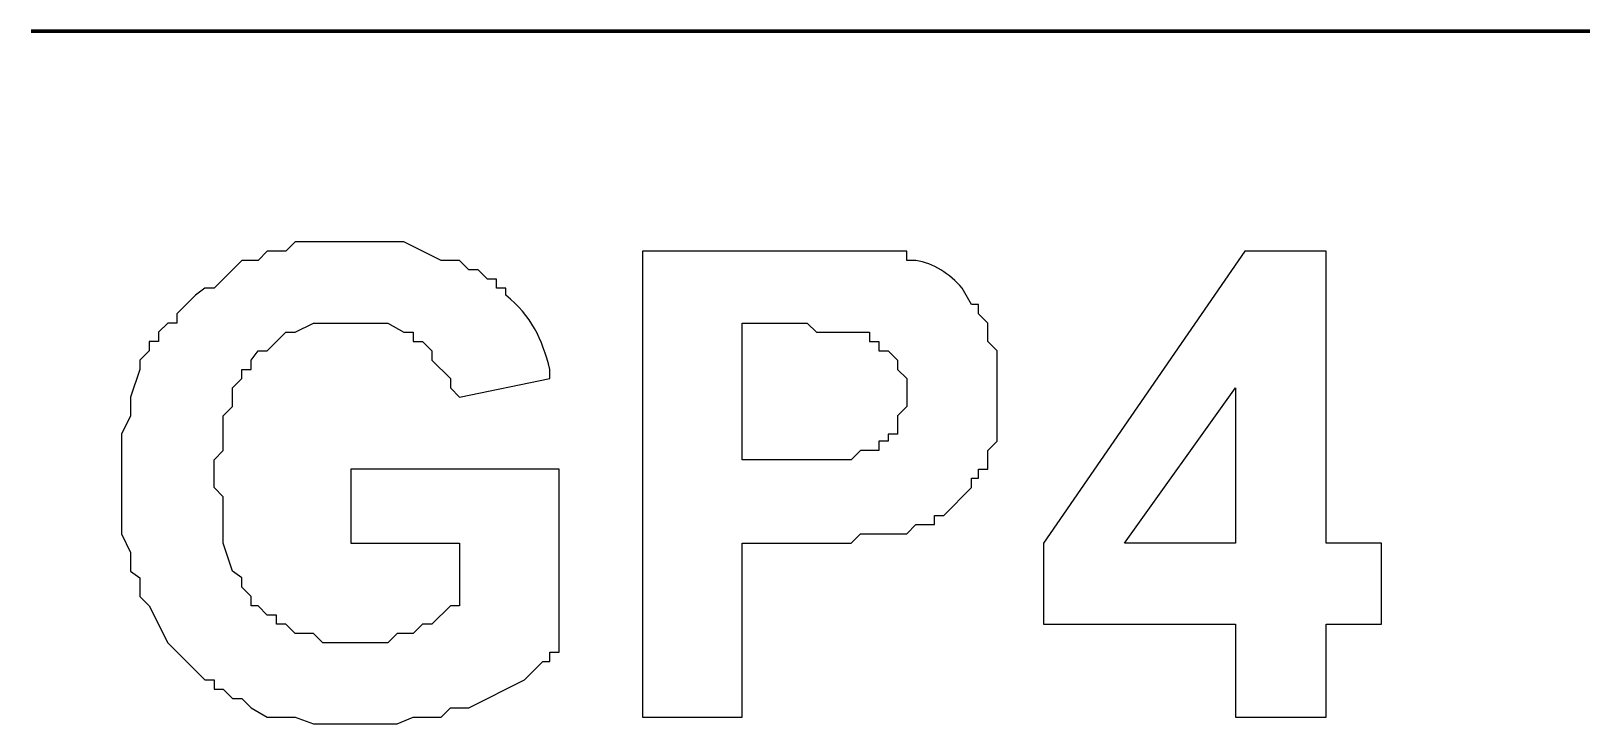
# Model space of a CAD drawing. Header units: millimetres. Extents: x -109 to -14.2, y -107.5 to -24.7.
# Drawn here: x -80.651 to -76.33, y -55.339 to -53.409 of the extents above; entities that cross this region are included whole.
import ezdxf

# ---------------------------------------------------------------- set-up
doc = ezdxf.new("R2010")
doc.units = ezdxf.units.MM
doc.header["$MEASUREMENT"] = 0
doc.layers.add('layer 1', color=7, linetype='Continuous')

msp = doc.modelspace()

# ---------------------------------------------------------------- linework, layer by layer
at = {"layer": 'layer 1', "color": 0, "lineweight": 80}
msp.add_open_spline([(-80.6507, -53.4092), (-80.6507, -53.4092), (-72.0095, -53.4092), (-72.0095, -53.4092)], degree=3, dxfattribs=at)
at = {"layer": 'layer 1', "color": 0}
for points, knots in [([(-79.7601, -54.8355), (-79.7601, -54.8355), (-79.7601, -54.6289), (-79.7601, -54.6289), (-79.7601, -54.6289), (-79.7601, -54.6289), (-79.1793, -54.6289), (-79.1793, -54.6289), (-79.1793, -54.6289), (-79.1793, -54.6289), (-79.1793, -55.1388), (-79.1793, -55.1388), (-79.1793, -55.1388), (-79.1793, -55.1388), (-79.2051, -55.1388), (-79.2051, -55.1388), (-79.2051, -55.1388), (-79.2051, -55.1388), (-79.2051, -55.1646), (-79.2051, -55.1646), (-79.2051, -55.1646), (-79.2051, -55.1646), (-79.2245, -55.1646), (-79.2245, -55.1646), (-79.2245, -55.1646), (-79.2245, -55.1646), (-79.2761, -55.2162), (-79.2761, -55.2162), (-79.2761, -55.2162), (-79.2761, -55.2162), (-79.431, -55.2937), (-79.431, -55.2937), (-79.431, -55.2937), (-79.431, -55.2937), (-79.4826, -55.2937), (-79.4826, -55.2937), (-79.4826, -55.2937), (-79.4826, -55.2937), (-79.5084, -55.3195), (-79.5084, -55.3195), (-79.5084, -55.3195), (-79.5084, -55.3195), (-79.5859, -55.3195), (-79.5859, -55.3195), (-79.5859, -55.3195), (-79.5859, -55.3195), (-79.6311, -55.3388), (-79.6311, -55.3388), (-79.6311, -55.3388), (-79.6311, -55.3388), (-79.8634, -55.3388), (-79.8634, -55.3388), (-79.8634, -55.3388), (-79.8634, -55.3388), (-79.915, -55.3195), (-79.915, -55.3195), (-79.915, -55.3195), (-79.915, -55.3195), (-79.9925, -55.3195), (-79.9925, -55.3195), (-79.9925, -55.3195), (-79.9925, -55.3195), (-80.0376, -55.2937), (-80.0376, -55.2937), (-80.0376, -55.2937), (-80.0376, -55.2937), (-80.0634, -55.2678), (-80.0634, -55.2678), (-80.0634, -55.2678), (-80.0634, -55.2678), (-80.0893, -55.2678), (-80.0893, -55.2678), (-80.0893, -55.2678), (-80.0893, -55.2678), (-80.1151, -55.242), (-80.1151, -55.242), (-80.1151, -55.242), (-80.1151, -55.242), (-80.1409, -55.242), (-80.1409, -55.242), (-80.1409, -55.242), (-80.1409, -55.242), (-80.1409, -55.2162), (-80.1409, -55.2162), (-80.1409, -55.2162), (-80.1409, -55.2162), (-80.1667, -55.2162), (-80.1667, -55.2162), (-80.1667, -55.2162), (-80.1667, -55.2162), (-80.27, -55.1129), (-80.27, -55.1129), (-80.27, -55.1129), (-80.27, -55.1129), (-80.3216, -55.0097), (-80.3216, -55.0097), (-80.3216, -55.0097), (-80.3216, -55.0097), (-80.3474, -54.9839), (-80.3474, -54.9839), (-80.3474, -54.9839), (-80.3474, -54.9839), (-80.3474, -54.9323), (-80.3474, -54.9323), (-80.3474, -54.9323), (-80.3474, -54.9323), (-80.3732, -54.9129), (-80.3732, -54.9129), (-80.3732, -54.9129), (-80.3732, -54.9129), (-80.3732, -54.8613), (-80.3732, -54.8613), (-80.3732, -54.8613), (-80.3732, -54.8613), (-80.399, -54.8096), (-80.399, -54.8096), (-80.399, -54.8096), (-80.399, -54.8096), (-80.399, -54.5321), (-80.399, -54.5321), (-80.399, -54.5321), (-80.399, -54.5321), (-80.3732, -54.4805), (-80.3732, -54.4805), (-80.3732, -54.4805), (-80.3732, -54.4805), (-80.3732, -54.4289), (-80.3732, -54.4289), (-80.3732, -54.4289), (-80.3732, -54.4289), (-80.3474, -54.3515), (-80.3474, -54.3515), (-80.3474, -54.3515), (-80.3474, -54.3515), (-80.3474, -54.3256), (-80.3474, -54.3256), (-80.3474, -54.3256), (-80.3474, -54.3256), (-80.3216, -54.2998), (-80.3216, -54.2998), (-80.3216, -54.2998), (-80.3216, -54.2998), (-80.3216, -54.274), (-80.3216, -54.274), (-80.3216, -54.274), (-80.3216, -54.274), (-80.2958, -54.274), (-80.2958, -54.274), (-80.2958, -54.274), (-80.2958, -54.274), (-80.2958, -54.2482), (-80.2958, -54.2482), (-80.2958, -54.2482), (-80.2958, -54.2482), (-80.27, -54.2224), (-80.27, -54.2224), (-80.27, -54.2224), (-80.27, -54.2224), (-80.2441, -54.2224), (-80.2441, -54.2224), (-80.2441, -54.2224), (-80.2441, -54.2224), (-80.2441, -54.1966), (-80.2441, -54.1966), (-80.2441, -54.1966), (-80.2441, -54.1966), (-80.1925, -54.1449), (-80.1925, -54.1449), (-80.1925, -54.1449), (-80.1925, -54.1449), (-80.1667, -54.1256), (-80.1667, -54.1256), (-80.1667, -54.1256), (-80.1667, -54.1256), (-80.1409, -54.1256), (-80.1409, -54.1256), (-80.1409, -54.1256), (-80.1409, -54.1256), (-80.0634, -54.0481), (-80.0634, -54.0481), (-80.0634, -54.0481), (-80.0634, -54.0481), (-80.0183, -54.0481), (-80.0183, -54.0481), (-80.0183, -54.0481), (-80.0183, -54.0481), (-79.9925, -54.0223), (-79.9925, -54.0223), (-79.9925, -54.0223), (-79.9925, -54.0223), (-79.9408, -54.0223), (-79.9408, -54.0223), (-79.9408, -54.0223), (-79.9408, -54.0223), (-79.915, -53.9965), (-79.915, -53.9965), (-79.915, -53.9965), (-79.915, -53.9965), (-79.6117, -53.9965), (-79.6117, -53.9965), (-79.6117, -53.9965), (-79.6117, -53.9965), (-79.5084, -54.0481), (-79.5084, -54.0481), (-79.5084, -54.0481), (-79.5084, -54.0481), (-79.4568, -54.0481), (-79.4568, -54.0481), (-79.4568, -54.0481), (-79.4568, -54.0481), (-79.431, -54.0739), (-79.431, -54.0739), (-79.431, -54.0739), (-79.431, -54.0739), (-79.4052, -54.0739), (-79.4052, -54.0739), (-79.4052, -54.0739), (-79.4052, -54.0739), (-79.3794, -54.0998), (-79.3794, -54.0998), (-79.3794, -54.0998), (-79.3794, -54.0998), (-79.3536, -54.0998), (-79.3536, -54.0998), (-79.3536, -54.0998), (-79.3536, -54.0998), (-79.3536, -54.1256), (-79.3536, -54.1256), (-79.3536, -54.1256), (-79.3536, -54.1256), (-79.3277, -54.1256), (-79.3277, -54.1256), (-79.3277, -54.1256), (-79.3277, -54.1256), (-79.3277, -54.1449), (-79.3277, -54.1449), (-79.3277, -54.1449), (-79.2564, -54.2021), (-79.2273, -54.2668), (-79.2051, -54.3515), (-79.2051, -54.3515), (-79.2051, -54.3515), (-79.2051, -54.3772), (-79.2051, -54.3772), (-79.2051, -54.3772), (-79.2051, -54.3772), (-79.4568, -54.4289), (-79.4568, -54.4289), (-79.4568, -54.4289), (-79.4568, -54.4289), (-79.4826, -54.4031), (-79.4826, -54.4031), (-79.4826, -54.4031), (-79.4826, -54.4031), (-79.4826, -54.3772), (-79.4826, -54.3772), (-79.4826, -54.3772), (-79.4826, -54.3772), (-79.5343, -54.3256), (-79.5343, -54.3256), (-79.5343, -54.3256), (-79.5343, -54.3256), (-79.5343, -54.2998), (-79.5343, -54.2998), (-79.5343, -54.2998), (-79.5343, -54.2998), (-79.5601, -54.274), (-79.5601, -54.274), (-79.5601, -54.274), (-79.5601, -54.274), (-79.5859, -54.274), (-79.5859, -54.274), (-79.5859, -54.274), (-79.5859, -54.274), (-79.5859, -54.2482), (-79.5859, -54.2482), (-79.5859, -54.2482), (-79.5859, -54.2482), (-79.6117, -54.2482), (-79.6117, -54.2482), (-79.6117, -54.2482), (-79.6117, -54.2482), (-79.6569, -54.2224), (-79.6569, -54.2224), (-79.6569, -54.2224), (-79.7085, -54.2224), (-79.7601, -54.2224), (-79.8118, -54.2224), (-79.8118, -54.2224), (-79.8118, -54.2224), (-79.8634, -54.2224), (-79.8634, -54.2224), (-79.8634, -54.2224), (-79.8634, -54.2224), (-79.915, -54.2482), (-79.915, -54.2482), (-79.915, -54.2482), (-79.915, -54.2482), (-79.9408, -54.2482), (-79.9408, -54.2482), (-79.9408, -54.2482), (-79.9408, -54.2482), (-79.9925, -54.2998), (-79.9925, -54.2998), (-79.9925, -54.2998), (-79.9925, -54.2998), (-80.0183, -54.2998), (-80.0183, -54.2998), (-80.0183, -54.2998), (-80.0183, -54.2998), (-80.0376, -54.3256), (-80.0376, -54.3256), (-80.0376, -54.3256), (-80.0376, -54.3256), (-80.0376, -54.3515), (-80.0376, -54.3515), (-80.0376, -54.3515), (-80.0376, -54.3515), (-80.0634, -54.3515), (-80.0634, -54.3515), (-80.0634, -54.3515), (-80.0634, -54.3515), (-80.0634, -54.3772), (-80.0634, -54.3772), (-80.0634, -54.3772), (-80.0634, -54.3772), (-80.0893, -54.4031), (-80.0893, -54.4031), (-80.0893, -54.4031), (-80.0893, -54.4031), (-80.0893, -54.4547), (-80.0893, -54.4547), (-80.0893, -54.4547), (-80.0893, -54.4547), (-80.1151, -54.4805), (-80.1151, -54.4805), (-80.1151, -54.4805), (-80.1151, -54.4805), (-80.1151, -54.5773), (-80.1151, -54.5773), (-80.1151, -54.5773), (-80.1151, -54.5773), (-80.1409, -54.6031), (-80.1409, -54.6031), (-80.1409, -54.6031), (-80.1409, -54.6031), (-80.1409, -54.6806), (-80.1409, -54.6806), (-80.1409, -54.6806), (-80.1409, -54.6806), (-80.1151, -54.7064), (-80.1151, -54.7064), (-80.1151, -54.7064), (-80.1151, -54.7064), (-80.1151, -54.8355), (-80.1151, -54.8355), (-80.1151, -54.8355), (-80.1151, -54.8355), (-80.0893, -54.9129), (-80.0893, -54.9129), (-80.0893, -54.9129), (-80.0893, -54.9129), (-80.0634, -54.9323), (-80.0634, -54.9323), (-80.0634, -54.9323), (-80.0634, -54.9323), (-80.0634, -54.9581), (-80.0634, -54.9581), (-80.0634, -54.9581), (-80.0634, -54.9581), (-80.0376, -54.9839), (-80.0376, -54.9839), (-80.0376, -54.9839), (-80.0376, -54.9839), (-80.0376, -55.0097), (-80.0376, -55.0097), (-80.0376, -55.0097), (-80.0376, -55.0097), (-80.0183, -55.0097), (-80.0183, -55.0097), (-80.0183, -55.0097), (-80.0183, -55.0097), (-79.9925, -55.0355), (-79.9925, -55.0355), (-79.9925, -55.0355), (-79.9925, -55.0355), (-79.9666, -55.0355), (-79.9666, -55.0355), (-79.9666, -55.0355), (-79.9666, -55.0355), (-79.9666, -55.0613), (-79.9666, -55.0613), (-79.9666, -55.0613), (-79.9666, -55.0613), (-79.9408, -55.0613), (-79.9408, -55.0613), (-79.9408, -55.0613), (-79.9408, -55.0613), (-79.915, -55.0871), (-79.915, -55.0871), (-79.915, -55.0871), (-79.915, -55.0871), (-79.8634, -55.0871), (-79.8634, -55.0871), (-79.8634, -55.0871), (-79.8634, -55.0871), (-79.8376, -55.1129), (-79.8376, -55.1129), (-79.8376, -55.1129), (-79.8376, -55.1129), (-79.6569, -55.1129), (-79.6569, -55.1129), (-79.6569, -55.1129), (-79.6569, -55.1129), (-79.6311, -55.0871), (-79.6311, -55.0871), (-79.6311, -55.0871), (-79.6311, -55.0871), (-79.5859, -55.0871), (-79.5859, -55.0871), (-79.5859, -55.0871), (-79.5859, -55.0871), (-79.5601, -55.0613), (-79.5601, -55.0613), (-79.5601, -55.0613), (-79.5601, -55.0613), (-79.5343, -55.0613), (-79.5343, -55.0613), (-79.5343, -55.0613), (-79.5343, -55.0613), (-79.4826, -55.0097), (-79.4826, -55.0097), (-79.4826, -55.0097), (-79.4826, -55.0097), (-79.4568, -55.0097), (-79.4568, -55.0097), (-79.4568, -55.0097), (-79.4568, -55.0097), (-79.4568, -54.8355), (-79.4568, -54.8355), (-79.4568, -54.8355), (-79.4568, -54.8355), (-79.7601, -54.8355), (-79.7601, -54.8355)], [0, 0, 0, 0, 0.008929, 0.008929, 0.008929, 0.008929, 0.017857, 0.017857, 0.017857, 0.017857, 0.026786, 0.026786, 0.026786, 0.026786, 0.035714, 0.035714, 0.035714, 0.035714, 0.044643, 0.044643, 0.044643, 0.044643, 0.053571, 0.053571, 0.053571, 0.053571, 0.0625, 0.0625, 0.0625, 0.0625, 0.071429, 0.071429, 0.071429, 0.071429, 0.080357, 0.080357, 0.080357, 0.080357, 0.089286, 0.089286, 0.089286, 0.089286, 0.098214, 0.098214, 0.098214, 0.098214, 0.107143, 0.107143, 0.107143, 0.107143, 0.116071, 0.116071, 0.116071, 0.116071, 0.125, 0.125, 0.125, 0.125, 0.133929, 0.133929, 0.133929, 0.133929, 0.142857, 0.142857, 0.142857, 0.142857, 0.151786, 0.151786, 0.151786, 0.151786, 0.160714, 0.160714, 0.160714, 0.160714, 0.169643, 0.169643, 0.169643, 0.169643, 0.178571, 0.178571, 0.178571, 0.178571, 0.1875, 0.1875, 0.1875, 0.1875, 0.196429, 0.196429, 0.196429, 0.196429, 0.205357, 0.205357, 0.205357, 0.205357, 0.214286, 0.214286, 0.214286, 0.214286, 0.223214, 0.223214, 0.223214, 0.223214, 0.232143, 0.232143, 0.232143, 0.232143, 0.241071, 0.241071, 0.241071, 0.241071, 0.25, 0.25, 0.25, 0.25, 0.258929, 0.258929, 0.258929, 0.258929, 0.267857, 0.267857, 0.267857, 0.267857, 0.276786, 0.276786, 0.276786, 0.276786, 0.285714, 0.285714, 0.285714, 0.285714, 0.294643, 0.294643, 0.294643, 0.294643, 0.303571, 0.303571, 0.303571, 0.303571, 0.3125, 0.3125, 0.3125, 0.3125, 0.321429, 0.321429, 0.321429, 0.321429, 0.330357, 0.330357, 0.330357, 0.330357, 0.339286, 0.339286, 0.339286, 0.339286, 0.348214, 0.348214, 0.348214, 0.348214, 0.357143, 0.357143, 0.357143, 0.357143, 0.366071, 0.366071, 0.366071, 0.366071, 0.375, 0.375, 0.375, 0.375, 0.383929, 0.383929, 0.383929, 0.383929, 0.392857, 0.392857, 0.392857, 0.392857, 0.401786, 0.401786, 0.401786, 0.401786, 0.410714, 0.410714, 0.410714, 0.410714, 0.419643, 0.419643, 0.419643, 0.419643, 0.428571, 0.428571, 0.428571, 0.428571, 0.4375, 0.4375, 0.4375, 0.4375, 0.446429, 0.446429, 0.446429, 0.446429, 0.455357, 0.455357, 0.455357, 0.455357, 0.464286, 0.464286, 0.464286, 0.464286, 0.473214, 0.473214, 0.473214, 0.473214, 0.482143, 0.482143, 0.482143, 0.482143, 0.491071, 0.491071, 0.491071, 0.491071, 0.5, 0.5, 0.5, 0.5, 0.508929, 0.508929, 0.508929, 0.508929, 0.517857, 0.517857, 0.517857, 0.517857, 0.526786, 0.526786, 0.526786, 0.526786, 0.535714, 0.535714, 0.535714, 0.535714, 0.544643, 0.544643, 0.544643, 0.544643, 0.553571, 0.553571, 0.553571, 0.553571, 0.5625, 0.5625, 0.5625, 0.5625, 0.571429, 0.571429, 0.571429, 0.571429, 0.580357, 0.580357, 0.580357, 0.580357, 0.589286, 0.589286, 0.589286, 0.589286, 0.598214, 0.598214, 0.598214, 0.598214, 0.607143, 0.607143, 0.607143, 0.607143, 0.616071, 0.616071, 0.616071, 0.616071, 0.625, 0.625, 0.625, 0.625, 0.633929, 0.633929, 0.633929, 0.633929, 0.642857, 0.642857, 0.642857, 0.642857, 0.651786, 0.651786, 0.651786, 0.651786, 0.660714, 0.660714, 0.660714, 0.660714, 0.669643, 0.669643, 0.669643, 0.669643, 0.678571, 0.678571, 0.678571, 0.678571, 0.6875, 0.6875, 0.6875, 0.6875, 0.696429, 0.696429, 0.696429, 0.696429, 0.705357, 0.705357, 0.705357, 0.705357, 0.714286, 0.714286, 0.714286, 0.714286, 0.723214, 0.723214, 0.723214, 0.723214, 0.732143, 0.732143, 0.732143, 0.732143, 0.741071, 0.741071, 0.741071, 0.741071, 0.75, 0.75, 0.75, 0.75, 0.758929, 0.758929, 0.758929, 0.758929, 0.767857, 0.767857, 0.767857, 0.767857, 0.776786, 0.776786, 0.776786, 0.776786, 0.785714, 0.785714, 0.785714, 0.785714, 0.794643, 0.794643, 0.794643, 0.794643, 0.803571, 0.803571, 0.803571, 0.803571, 0.8125, 0.8125, 0.8125, 0.8125, 0.821429, 0.821429, 0.821429, 0.821429, 0.830357, 0.830357, 0.830357, 0.830357, 0.839286, 0.839286, 0.839286, 0.839286, 0.848214, 0.848214, 0.848214, 0.848214, 0.857143, 0.857143, 0.857143, 0.857143, 0.866071, 0.866071, 0.866071, 0.866071, 0.875, 0.875, 0.875, 0.875, 0.883929, 0.883929, 0.883929, 0.883929, 0.892857, 0.892857, 0.892857, 0.892857, 0.901786, 0.901786, 0.901786, 0.901786, 0.910714, 0.910714, 0.910714, 0.910714, 0.919643, 0.919643, 0.919643, 0.919643, 0.928571, 0.928571, 0.928571, 0.928571, 0.9375, 0.9375, 0.9375, 0.9375, 0.946429, 0.946429, 0.946429, 0.946429, 0.955357, 0.955357, 0.955357, 0.955357, 0.964286, 0.964286, 0.964286, 0.964286, 0.973214, 0.973214, 0.973214, 0.973214, 0.982143, 0.982143, 0.982143, 0.982143, 1, 1, 1, 1]), ([(-78.947, -55.3195), (-78.947, -55.3195), (-78.947, -54.0223), (-78.947, -54.0223), (-78.947, -54.0223), (-78.947, -54.0223), (-78.5146, -54.0223), (-78.5146, -54.0223), (-78.5146, -54.0223), (-78.4221, -54.0223), (-78.3296, -54.0223), (-78.2371, -54.0223), (-78.2371, -54.0223), (-78.2371, -54.0223), (-78.2113, -54.0223), (-78.2113, -54.0223), (-78.2113, -54.0223), (-78.2113, -54.0223), (-78.2113, -54.0481), (-78.2113, -54.0481), (-78.2113, -54.0481), (-78.2113, -54.0481), (-78.1855, -54.0481), (-78.1855, -54.0481), (-78.1855, -54.0481), (-78.1367, -54.0556), (-78.0918, -54.0854), (-78.0564, -54.1256), (-78.0564, -54.1256), (-78.0564, -54.1256), (-78.0306, -54.1707), (-78.0306, -54.1707), (-78.0306, -54.1707), (-78.0306, -54.1707), (-78.0112, -54.1707), (-78.0112, -54.1707), (-78.0112, -54.1707), (-78.0112, -54.1707), (-78.0112, -54.1966), (-78.0112, -54.1966), (-78.0112, -54.1966), (-78.0112, -54.1966), (-77.9854, -54.2224), (-77.9854, -54.2224), (-77.9854, -54.2224), (-77.9854, -54.2224), (-77.9854, -54.274), (-77.9854, -54.274), (-77.9854, -54.274), (-77.9854, -54.274), (-77.9596, -54.2998), (-77.9596, -54.2998), (-77.9596, -54.2998), (-77.9596, -54.2998), (-77.9596, -54.5515), (-77.9596, -54.5515), (-77.9596, -54.5515), (-77.9596, -54.5515), (-77.9854, -54.5773), (-77.9854, -54.5773), (-77.9854, -54.5773), (-77.9854, -54.5773), (-77.9854, -54.6289), (-77.9854, -54.6289), (-77.9854, -54.6289), (-77.9854, -54.6289), (-78.0112, -54.6289), (-78.0112, -54.6289), (-78.0112, -54.6289), (-78.0112, -54.6289), (-78.0112, -54.6548), (-78.0112, -54.6548), (-78.0112, -54.6548), (-78.0112, -54.6548), (-78.0306, -54.6548), (-78.0306, -54.6548), (-78.0306, -54.6548), (-78.0306, -54.6548), (-78.0306, -54.6806), (-78.0306, -54.6806), (-78.0306, -54.6806), (-78.0306, -54.6806), (-78.108, -54.758), (-78.108, -54.758), (-78.108, -54.758), (-78.108, -54.758), (-78.1339, -54.758), (-78.1339, -54.758), (-78.1339, -54.758), (-78.1339, -54.758), (-78.1339, -54.7838), (-78.1339, -54.7838), (-78.1339, -54.7838), (-78.1339, -54.7838), (-78.1855, -54.7838), (-78.1855, -54.7838), (-78.1855, -54.7838), (-78.1855, -54.7838), (-78.2113, -54.8096), (-78.2113, -54.8096), (-78.2113, -54.8096), (-78.2113, -54.8096), (-78.3404, -54.8096), (-78.3404, -54.8096), (-78.3404, -54.8096), (-78.3404, -54.8096), (-78.3662, -54.8355), (-78.3662, -54.8355), (-78.3662, -54.8355), (-78.3662, -54.8355), (-78.6695, -54.8355), (-78.6695, -54.8355), (-78.6695, -54.8355), (-78.6695, -54.8355), (-78.6695, -55.3195), (-78.6695, -55.3195), (-78.6695, -55.3195), (-78.6695, -55.3195), (-78.947, -55.3195), (-78.947, -55.3195)], [0, 0, 0, 0, 0.032258, 0.032258, 0.032258, 0.032258, 0.064516, 0.064516, 0.064516, 0.064516, 0.096774, 0.096774, 0.096774, 0.096774, 0.129032, 0.129032, 0.129032, 0.129032, 0.16129, 0.16129, 0.16129, 0.16129, 0.193548, 0.193548, 0.193548, 0.193548, 0.225806, 0.225806, 0.225806, 0.225806, 0.258065, 0.258065, 0.258065, 0.258065, 0.290323, 0.290323, 0.290323, 0.290323, 0.322581, 0.322581, 0.322581, 0.322581, 0.354839, 0.354839, 0.354839, 0.354839, 0.387097, 0.387097, 0.387097, 0.387097, 0.419355, 0.419355, 0.419355, 0.419355, 0.451613, 0.451613, 0.451613, 0.451613, 0.483871, 0.483871, 0.483871, 0.483871, 0.516129, 0.516129, 0.516129, 0.516129, 0.548387, 0.548387, 0.548387, 0.548387, 0.580645, 0.580645, 0.580645, 0.580645, 0.612903, 0.612903, 0.612903, 0.612903, 0.645161, 0.645161, 0.645161, 0.645161, 0.677419, 0.677419, 0.677419, 0.677419, 0.709677, 0.709677, 0.709677, 0.709677, 0.741935, 0.741935, 0.741935, 0.741935, 0.774194, 0.774194, 0.774194, 0.774194, 0.806452, 0.806452, 0.806452, 0.806452, 0.83871, 0.83871, 0.83871, 0.83871, 0.870968, 0.870968, 0.870968, 0.870968, 0.903226, 0.903226, 0.903226, 0.903226, 0.935484, 0.935484, 0.935484, 0.935484, 1, 1, 1, 1]), ([(-77.2949, -55.3195), (-77.2949, -55.3195), (-77.2949, -55.0613), (-77.2949, -55.0613), (-77.2949, -55.0613), (-77.2949, -55.0613), (-77.8306, -55.0613), (-77.8306, -55.0613), (-77.8306, -55.0613), (-77.8306, -55.0613), (-77.8306, -54.8355), (-77.8306, -54.8355), (-77.8306, -54.8355), (-77.8306, -54.8355), (-77.2691, -54.0223), (-77.2691, -54.0223), (-77.2691, -54.0223), (-77.2691, -54.0223), (-77.0432, -54.0223), (-77.0432, -54.0223), (-77.0432, -54.0223), (-77.0432, -54.0223), (-77.0432, -54.8355), (-77.0432, -54.8355), (-77.0432, -54.8355), (-77.0432, -54.8355), (-76.8883, -54.8355), (-76.8883, -54.8355), (-76.8883, -54.8355), (-76.8883, -54.8355), (-76.8883, -55.0613), (-76.8883, -55.0613), (-76.8883, -55.0613), (-76.8883, -55.0613), (-77.0432, -55.0613), (-77.0432, -55.0613), (-77.0432, -55.0613), (-77.0432, -55.0613), (-77.0432, -55.3195), (-77.0432, -55.3195), (-77.0432, -55.3195), (-77.0432, -55.3195), (-77.2949, -55.3195), (-77.2949, -55.3195)], [0, 0, 0, 0, 0.083333, 0.083333, 0.083333, 0.083333, 0.166667, 0.166667, 0.166667, 0.166667, 0.25, 0.25, 0.25, 0.25, 0.333333, 0.333333, 0.333333, 0.333333, 0.416667, 0.416667, 0.416667, 0.416667, 0.5, 0.5, 0.5, 0.5, 0.583333, 0.583333, 0.583333, 0.583333, 0.666667, 0.666667, 0.666667, 0.666667, 0.75, 0.75, 0.75, 0.75, 0.833333, 0.833333, 0.833333, 0.833333, 1, 1, 1, 1]), ([(-78.6695, -54.2224), (-78.6695, -54.2224), (-78.6695, -54.6031), (-78.6695, -54.6031), (-78.6695, -54.6031), (-78.6695, -54.6031), (-78.3662, -54.6031), (-78.3662, -54.6031), (-78.3662, -54.6031), (-78.3662, -54.6031), (-78.3404, -54.5773), (-78.3404, -54.5773), (-78.3404, -54.5773), (-78.3404, -54.5773), (-78.2887, -54.5773), (-78.2887, -54.5773), (-78.2887, -54.5773), (-78.2887, -54.5773), (-78.2887, -54.5515), (-78.2887, -54.5515), (-78.2887, -54.5515), (-78.2887, -54.5515), (-78.2629, -54.5515), (-78.2629, -54.5515), (-78.2629, -54.5515), (-78.2629, -54.5515), (-78.2629, -54.5321), (-78.2629, -54.5321), (-78.2629, -54.5321), (-78.2629, -54.5321), (-78.2371, -54.5321), (-78.2371, -54.5321), (-78.2371, -54.5321), (-78.2371, -54.5321), (-78.2371, -54.4805), (-78.2371, -54.4805), (-78.2371, -54.4805), (-78.2371, -54.4805), (-78.2113, -54.4547), (-78.2113, -54.4547), (-78.2113, -54.4547), (-78.2113, -54.4547), (-78.2113, -54.3772), (-78.2113, -54.3772), (-78.2113, -54.3772), (-78.2113, -54.3772), (-78.2371, -54.3515), (-78.2371, -54.3515), (-78.2371, -54.3515), (-78.2371, -54.3515), (-78.2371, -54.3256), (-78.2371, -54.3256), (-78.2371, -54.3256), (-78.2371, -54.3256), (-78.2629, -54.2998), (-78.2629, -54.2998), (-78.2629, -54.2998), (-78.2629, -54.2998), (-78.2887, -54.2998), (-78.2887, -54.2998), (-78.2887, -54.2998), (-78.2887, -54.2998), (-78.2887, -54.274), (-78.2887, -54.274), (-78.2887, -54.274), (-78.2887, -54.274), (-78.3146, -54.274), (-78.3146, -54.274), (-78.3146, -54.274), (-78.3146, -54.274), (-78.3146, -54.2482), (-78.3146, -54.2482), (-78.3146, -54.2482), (-78.3146, -54.2482), (-78.463, -54.2482), (-78.463, -54.2482), (-78.463, -54.2482), (-78.463, -54.2482), (-78.4888, -54.2224), (-78.4888, -54.2224), (-78.4888, -54.2224), (-78.4888, -54.2224), (-78.5404, -54.2224), (-78.5404, -54.2224), (-78.5404, -54.2224), (-78.5404, -54.2224), (-78.6695, -54.2224), (-78.6695, -54.2224)], [0, 0, 0, 0, 0.043478, 0.043478, 0.043478, 0.043478, 0.086957, 0.086957, 0.086957, 0.086957, 0.130435, 0.130435, 0.130435, 0.130435, 0.173913, 0.173913, 0.173913, 0.173913, 0.217391, 0.217391, 0.217391, 0.217391, 0.26087, 0.26087, 0.26087, 0.26087, 0.304348, 0.304348, 0.304348, 0.304348, 0.347826, 0.347826, 0.347826, 0.347826, 0.391304, 0.391304, 0.391304, 0.391304, 0.434783, 0.434783, 0.434783, 0.434783, 0.478261, 0.478261, 0.478261, 0.478261, 0.521739, 0.521739, 0.521739, 0.521739, 0.565217, 0.565217, 0.565217, 0.565217, 0.608696, 0.608696, 0.608696, 0.608696, 0.652174, 0.652174, 0.652174, 0.652174, 0.695652, 0.695652, 0.695652, 0.695652, 0.73913, 0.73913, 0.73913, 0.73913, 0.782609, 0.782609, 0.782609, 0.782609, 0.826087, 0.826087, 0.826087, 0.826087, 0.869565, 0.869565, 0.869565, 0.869565, 0.913043, 0.913043, 0.913043, 0.913043, 1, 1, 1, 1]), ([(-77.2949, -54.8355), (-77.2949, -54.8355), (-77.2949, -54.4031), (-77.2949, -54.4031), (-77.2949, -54.4031), (-77.2949, -54.4031), (-77.6047, -54.8355), (-77.6047, -54.8355), (-77.6047, -54.8355), (-77.6047, -54.8355), (-77.2949, -54.8355), (-77.2949, -54.8355)], [0, 0, 0, 0, 0.25, 0.25, 0.25, 0.25, 0.5, 0.5, 0.5, 0.5, 1, 1, 1, 1])]:
    msp.add_open_spline(points, degree=3, knots=knots, dxfattribs=at)

doc.saveas('drawing.dxf')
